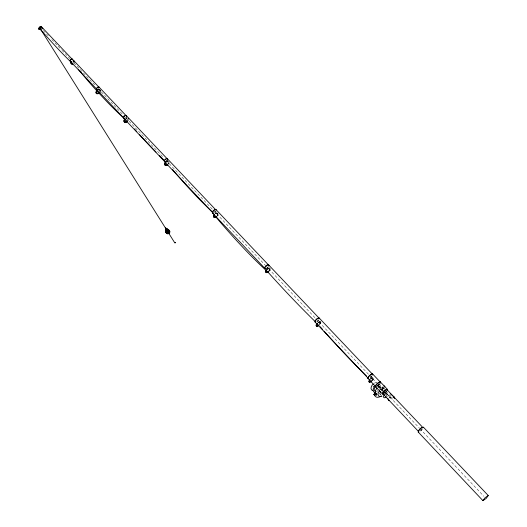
<?xml version="1.0" encoding="UTF-8"?>
<svg xmlns="http://www.w3.org/2000/svg" width="527" height="527" viewBox="0 0 527 527"><rect width="100%" height="100%" fill="white"/><g stroke="black" fill="none" stroke-linecap="round" stroke-linejoin="round"><path stroke-width="0.4" stroke-dasharray="2.63 1.98" d="M99.919 90.987L99.926 90.532A2.016 1.397 -47.9 0 0 99.241 89.643L98.832 89.57M100.163 91.217L100.17 90.763A2.016 1.397 -47.9 0 0 99.484 89.873L98.608 89.86M100.268 90.354L100.11 91.474M389.657 394.73L389.394 397.127L390.066 398.452L390.415 395.25M217.809 214.627L217.855 214.173A2.187 1.232 -47.1 0 0 217.269 213.376L215.925 213.692A2.47 1.397 -47.1 0 0 215.438 214.028M218.204 213.969L217.598 215.681A2.931 1.653 -47.1 0 1 217.15 216.254M270.358 268.981L269.672 270.7A3.037 1.541 -46.9 0 1 269.205 271.286M100.347 91.705L100.512 90.585A2.398 1.66 -47.9 0 0 100.367 90.124M128.127 119.669L127.732 120.65M168.633 162.474L168.212 163.462A2.391 1.482 -47.4 0 1 167.85 163.93M168.897 162.724L168.475 163.713A2.391 1.482 -47.4 0 1 168.113 164.18M169.239 162.619L168.732 163.792M377.793 387.45L378.735 386.864A4.499 2.826 -48.5 0 1 381.989 386.976L382.365 387.556M127.751 120.499L128.054 119.912M128.002 120.736L128.298 120.156M168.792 162.948L168.041 164.095M217.071 215.352L217.579 213.909A2.18 1.232 -47.1 0 0 217.499 213.534M217.328 215.418L217.664 214.818M217.348 215.622L217.934 213.705A2.595 1.462 -47.1 0 0 217.835 213.257M269.429 270.647L270.061 268.698A2.681 1.364 -46.9 0 0 269.995 268.263M319.599 323.894L320.232 322.445A2.332 1.054 -46.7 0 0 319.751 321.747L318.427 322.201A2.635 1.192 -46.7 0 0 317.926 322.583M319.349 324.527L320.594 322.208A2.767 1.252 -46.7 0 0 320.35 321.51L320.66 321.813M373.617 386.159L373.083 386.805L373.538 386.107M422.16 429.321L420.144 431.145M370.685 379.348L372.984 377.931A2.411 0.949 -46.6 0 1 373.412 378.577L372.708 380.02A2.727 1.074 -46.6 0 1 372.273 380.534M371.522 380.889L373.445 377.997A2.859 1.126 -46.6 0 0 372.945 377.233L371.39 377.866A3.234 1.271 -46.6 0 0 370.204 378.913M384.572 388.129L383.761 388.807L382.385 387.595L381.989 386.976L382.852 386.251M382.332 387.641L383.195 386.923L384.111 387.727M384.229 387.457L383.36 388.182L383.761 388.807M386.739 391.021L385 392.477L387.391 397.147M385.863 392.483L386.732 391.759L387.424 392.365L386.554 393.089L385.863 392.483L390.757 399.064L392.951 398.939M378.538 387.859L378.781 387.707A3.379 2.128 -48.5 0 1 381.364 390.336M380.534 389.881L381.476 389.288A4.512 2.826 -48.5 0 1 384.736 389.394L381.989 386.976M381.429 390.988L381.561 390.902A2.371 1.489 -48.5 0 1 382.543 390.652M374.249 383.294L374.638 383.05A4.736 2.997 -48.5 0 1 376.594 382.569M215.648 213.422L217.506 213.02M216.492 213.119L215.912 213.395A2.931 1.653 -47.1 0 0 215.339 213.797M166.684 161.433L167.5 161.13M125.841 118.002L126.414 117.771M125.874 118.311L126.664 118.015M126.124 118.549L127.066 118.285M269.257 268.085L268.131 268.539A3.037 1.541 -46.9 0 0 266.998 269.495M216.762 212.724L215.635 213.125A2.931 1.653 -47.1 0 0 215.062 213.527M167.784 160.775L166.657 161.13A2.839 1.759 -47.4 0 0 166.091 161.512M167.171 161.222L168.047 161.031M126.361 118.114L127.211 117.929M98.417 89.287L99.451 89.3M98.654 89.518L99.695 89.531A2.398 1.66 -47.9 0 1 100.09 89.761L99.853 89.531A2.391 1.66 -47.9 0 1 100.13 89.886M320.014 321.378L318.446 321.918A3.129 1.416 -46.7 0 0 317.287 322.913M320.324 321.674L318.756 322.214A3.129 1.416 -46.7 0 0 318.156 322.669M392.279 397.615L390.079 397.74L386.554 393.089M269.422 267.802L267.835 268.256A3.037 1.541 -46.9 0 0 266.702 269.211M216.59 213.086L216.992 213.106A2.18 1.232 -47.1 0 1 217.302 213.264M167.632 161.137L168.034 161.176M126.823 118.048L127.231 118.107M377.549 385.514L380.25 387.029M378.076 383.182L380.119 384.973M378.498 385.382L381.225 387.793M377.806 386.12L382.668 390.415M384.308 391.864L386.732 394.005M376.41 391.186L377.615 392.266M43.333 30.586L49.551 37.16M51.817 39.551L61.428 49.716M61.995 50.315L69.913 58.688M73.872 62.871L95.927 86.184M98.193 88.576L123.641 115.479M125.9 117.87L163.792 157.929M166.058 160.32L213 209.937M213.56 210.536L265.028 264.943M265.595 265.536L315.363 318.15M315.93 318.749L369.091 374.941M369.658 375.54L376.443 382.714M377.009 383.313L383.228 389.888M383.794 390.487L419.426 428.148M419.993 428.747L483.898 496.302M381.436 389.407L383.162 392.773M384.651 392.536L386.363 395.869M382.108 388.182L383.491 390.882M422.542 428.609A2.951 0.771 -43.3 0 1 420.546 430.704M386.41 391.383A2.892 0.87 -43.3 0 1 384.282 393.32M386.732 391.251A3.406 1.028 -43.3 0 1 384.908 393.083M380.204 383.313A3.386 1.047 -43.3 0 1 376.693 386.561M380.217 383.162A3.248 1.008 -43.3 0 1 376.95 386.37M372.22 375.652A3.234 1.028 -43.3 0 1 369.315 378.281M372.108 375.652A2.978 0.949 -43.3 0 1 369.44 378.096M318.651 320.192A2.885 1.094 -43.4 0 1 316.457 322.004M318.96 319.639A2.727 1.034 -43.4 0 1 316.042 322.076M268.184 266.912A2.642 1.153 -43.4 0 1 266.168 268.566M268.118 266.906A2.516 1.1 -43.4 0 1 266.194 268.487M216.077 211.123A2.431 1.212 -43.4 0 1 214.911 212.526M215.984 210.813A2.095 1.041 -43.4 0 1 214.772 212.414M167.191 160.577A2.029 1.126 -43.5 0 1 166.46 161.321M167.349 160.162A1.891 1.047 -43.5 0 1 166.031 161.506M126.197 117.33A1.831 1.107 -43.5 0 1 125.894 117.692M126.098 117.304A1.68 1.008 -43.5 0 1 125.821 117.633M98.753 89.017A1.647 1.041 -43.6 0 1 98.075 89.518M98.707 88.931A1.502 0.955 -43.6 0 1 98.094 89.399M73.905 62.489A1.594 1.047 -47.4 0 1 73.721 62.845M74.129 62.496A1.891 1.245 -47.4 0 1 73.918 62.911M166.466 162.006A2.391 1.476 -47.4 0 1 166.947 161.684L168.297 161.433A2.115 1.311 -47.4 0 1 168.62 161.605L168.357 161.348A2.115 1.311 -47.4 0 1 168.666 162.02M266.879 269.356A2.556 1.298 -46.9 0 1 267.835 268.546L269.172 268.164A2.26 1.146 -46.9 0 1 269.705 268.915L269.132 270.364A2.556 1.298 -46.9 0 1 268.737 270.858M267.169 269.64A2.556 1.298 -46.9 0 1 268.124 268.836L269.462 268.447A2.26 1.146 -46.9 0 1 270.002 269.205L269.383 270.417A3.037 1.541 -46.9 0 1 268.915 270.997M269.719 268.085A2.681 1.364 -46.9 0 1 270.068 268.243M318.236 322.886A2.642 1.192 -46.7 0 1 318.736 322.504L320.06 322.043A2.332 1.054 -46.7 0 1 320.541 322.748L319.909 324.197A2.642 1.192 -46.7 0 1 319.494 324.698M320.324 321.674A2.767 1.252 -46.7 0 1 320.903 322.511L320.146 324.23A3.136 1.416 -46.7 0 1 319.652 324.83M371.463 380.692A2.727 1.074 -46.6 0 0 372.378 379.697L373.083 378.254A2.411 0.949 -46.6 0 0 372.661 377.609L371.351 378.142A2.727 1.074 -46.6 0 0 370.356 379.025M372.424 380.646A3.234 1.271 -46.6 0 0 372.932 380.033L373.775 378.32A2.859 1.126 -46.6 0 0 373.268 377.556L371.713 378.188A3.234 1.271 -46.6 0 0 370.534 379.236M384.17 392.589A1.159 0.896 -26 0 1 384.611 393.366M385.514 393.761A2.385 1.489 -48.5 0 1 386.535 396.317M385.23 391.785A4.512 2.826 -48.5 0 1 384.908 392.786M382.398 387.608A4.499 2.826 -48.5 0 1 381.627 391.357M376.594 385.869A2.358 1.489 -48.5 0 1 378.076 387.378M377.444 384.954A3.373 2.128 -48.5 0 1 378.636 387.925M376.733 385.896A3.373 2.128 -48.5 0 1 379.315 388.524M377.727 390.547A3.373 2.128 -48.5 0 1 377.022 390.988M378.689 384.717A4.736 2.997 -48.5 0 1 378.274 386.759M378.636 384.367A4.75 2.991 -48.5 0 1 379.743 389.605M380.672 389.67A1.166 0.896 -26.1 0 0 382.194 388.399A1.166 0.896 -26.1 0 0 380.395 388.122A1.166 0.896 -26.1 0 0 380.672 389.67"/><path stroke-width="0.79" d="M40.006 27.325L40.342 27.173M96.289 91.929L96.184 92.792A2.398 1.66 -47.9 0 0 97.001 93.839L98.608 93.628A2.707 1.877 -47.9 0 0 100.058 92.284M124.24 120.452L124.128 121.329A2.437 1.621 -47.7 0 0 124.919 122.363L126.526 122.112A2.76 1.831 -47.7 0 0 127.58 121.282M423.339 427.614C422.226 426.159 418.128 430.157 418.174 432.002L482.93 500.65L486.243 498.371L488.259 495.545L423.286 427.061M96.184 92.251L96.658 90.954A2.279 1.581 -47.9 0 1 97.423 90.11M124.141 120.788L124.629 119.471M165.135 163.133L164.865 164.523A2.51 1.555 -47.4 0 0 165.623 165.518L167.224 165.214A2.839 1.759 -47.4 0 0 167.79 164.832M213.804 216.063L214.351 214.878M265.931 271.28L266.524 270.087M316.457 325.021L317.102 323.822M369.572 380.072L369.216 380.995A2.411 0.949 -46.6 0 0 369.651 381.634L370.955 381.093M369.605 380.474L369.183 381.568A2.859 1.126 -46.6 0 0 369.69 382.325L371.245 381.693M369.901 380.389L369.546 381.311A2.411 0.949 -46.6 0 0 369.974 381.95L371.285 381.416M96.342 91.672L96.632 91.092A2.707 1.877 -47.9 0 1 97.535 90.091M124.313 120.209L124.609 119.622A2.76 1.831 -47.7 0 1 125.031 119.076M165.083 163.403L165.406 162.632M214.074 214.608L213.475 216.327A2.595 1.462 -47.1 0 0 214.179 217.269L216.037 216.867A2.47 1.397 -47.1 0 0 216.518 216.525M214.331 214.673L213.751 216.597A2.595 1.462 -47.1 0 0 214.449 217.539L216.05 217.164A2.931 1.653 -47.1 0 0 216.623 216.755M214.608 214.937L214.1 216.386A2.187 1.232 -47.1 0 0 214.693 217.183L215.088 217.203M266.234 269.798L265.555 271.524A2.681 1.364 -46.9 0 0 266.201 272.413L267.782 271.952A166.038 32.107 52.7 0 1 216.05 217.164M266.478 269.85L265.845 271.807A2.681 1.364 -46.9 0 0 266.491 272.696L268.078 272.235A3.037 1.541 -46.9 0 0 268.658 271.807M266.774 270.134L266.201 271.583A2.26 1.146 -46.9 0 0 266.741 272.334L268.078 271.945A2.556 1.298 -46.9 0 0 268.572 271.583M316.793 323.519L316.042 325.238A2.767 1.252 -46.7 0 0 316.622 326.068L318.196 325.521M317.037 323.552L316.352 325.541A2.767 1.252 -46.7 0 0 316.931 326.371L318.506 325.824A3.136 1.416 -46.7 0 0 319.092 325.37M317.346 323.848L316.707 325.297A2.332 1.054 -46.7 0 0 317.201 325.996L318.525 325.541M369.69 379.532L368.854 381.252A2.859 1.126 -46.6 0 0 369.368 382.009L370.922 381.37M175.366 242.354L175.201 242.598C175.669 241.741 175.287 243.56 174.753 242.828L168.693 233.178A2.154 1.7 -22.2 0 1 166.222 232.927L165.366 227.875L40.322 28.781M376.93 388.234L375.659 390.158L375.441 392.911M379.671 390.665C377.997 392.088 376.91 396.218 379.993 396.548A4.512 2.826 -48.5 0 0 381.838 396.073M380.613 391.627L379.736 393.662L380.777 394.716M99.412 92.587L98.365 93.398M375.336 385.79C373.221 387.161 371.575 392.009 375.125 392.516M375.817 386.535C374.348 387.497 373.096 390.85 375.54 391.317M384.4 394.374L383.175 396.726L384.216 397.78A2.385 1.489 -48.5 0 0 386.146 396.805M373.3 383.985C371.285 385.342 369.559 389.934 372.885 390.659M374.829 393.886L374.48 393.221L375.349 392.496L377.003 394.427L376.192 395.105L375.283 394.295M373.906 394.334L374.776 393.61L375.461 394.216L374.743 395.243L373.906 394.334L374.743 395.243M374.592 394.94L375.461 394.216M376.192 395.105L375.843 394.44L376.713 393.715M393.959 397.463L394.124 397.022L390.217 393.61M166.967 164.958L167.527 164.582M126.276 121.875L126.829 121.513M267.788 271.662L266.451 272.051A2.26 1.146 -46.9 0 1 265.911 271.3M215.194 217.17L215.774 216.893M166.387 165.208L167.197 164.911A2.391 1.482 -47.4 0 0 167.678 164.589M125.703 122.106L126.493 121.809A2.325 1.541 -47.7 0 0 127.382 121.111M418.919 431.89L418.174 432.002M166.716 165.122L165.359 165.267A2.51 1.555 -47.4 0 1 164.608 164.272L165.142 162.553A2.839 1.759 -47.4 0 1 165.577 162M126.012 122L124.675 122.119A2.437 1.621 -47.7 0 1 123.878 121.091L124.365 119.385A2.76 1.831 -47.7 0 1 124.78 118.838M98.088 93.51L97.212 93.503A2.016 1.397 -47.9 0 1 96.52 92.614L96.902 91.184A2.279 1.581 -47.9 0 1 97.666 90.341M488.259 495.545L484.945 497.824L482.93 500.65M166.255 165.208L165.853 165.168A2.115 1.311 -47.4 0 1 165.214 164.332L165.669 162.889A2.391 1.476 -47.4 0 1 166.031 162.415M125.551 122.073L125.143 122.014A2.055 1.364 -47.7 0 1 124.471 121.151L124.879 119.715A2.325 1.541 -47.7 0 1 125.228 119.254M167.474 229.541L165.366 227.875L165.86 232.275L166.4 233.184A2.148 1.686 -46.8 0 0 168.693 233.178L169.042 233.375L165.366 227.875L166.222 232.242M393.662 397.345L394.749 398.3L394.124 397.022M374.48 393.221L375.843 394.44M169.424 230.622L165.366 227.875L166.038 232.526C167.322 233.316 169.496 231.959 169.246 230.444L165.366 227.875L166.69 233.362A2.148 1.561 -68.6 0 0 168.693 233.178A2.154 0.698 42.6 0 0 169.22 232.486L165.366 227.875L165.768 229.891M380.474 382.049L387.437 389.387M372.635 373.999L380.303 382.082M319.257 318.077L372.437 374.163M268.592 264.883L319.131 318.183A2.727 1.034 -43.4 0 1 319.322 318.723M387.082 389.763L422.351 426.956M216.044 209.634L268.507 264.969M167.415 158.805L215.839 209.904A2.095 1.041 -43.4 0 0 213.969 210.359M126.335 115.663L167.316 158.904M99.109 87.159L126.223 115.775A1.68 1.008 -43.5 0 1 126.454 116.269M72.39 59.162L98.99 87.245M42.516 27.878L72.285 59.307A1.298 0.863 -43.6 0 0 70.519 59.933A1.298 0.863 -43.6 0 0 70.928 61.33M70.374 61.316L96.935 89.432M96.816 89.518L123.885 118.173M123.773 118.285L164.674 161.598M164.576 161.697L212.901 212.875M212.697 213.145L265.022 268.579A2.516 1.1 -43.4 0 0 265.325 268.671M382.806 393.643L417.997 430.928M315.205 322.162L368.235 378.353M368.037 378.518L375.679 386.62A3.248 1.008 -43.3 0 0 375.975 386.693M375.507 386.653L382.45 394.012M168.139 230.115L169.068 230.194L169.674 231.057A2.154 1.7 -22.2 0 1 168.95 233A2.154 1.594 0.1 0 0 169.74 231.373L165.366 227.875L167.059 233.441A2.148 1.324 -85.5 0 0 168.693 233.178L168.752 233.533L165.366 227.875L169.213 230.628A2.148 1.561 -68.6 0 1 169.332 231.169M166.242 231.649L166.038 231.234L166.163 232.605A2.154 1.594 0.1 0 0 166.861 233.079M168.838 230.543L165.366 227.875L165.84 229.377M169.391 230.569L169.496 230.8A2.148 1.686 -46.8 0 1 169.424 232.176M387.72 398.531L388.933 400.586L388.406 399.137M418.524 431.27A2.951 0.771 -43.3 0 1 420.335 428.846A2.951 0.771 -43.3 0 1 422.733 427.437M383.327 393.755A2.892 0.87 -43.3 0 1 383.208 392.365A2.892 0.87 -43.3 0 1 385.962 389.875A2.892 0.87 -43.3 0 1 387.022 390.402M383.63 393.906A3.406 1.028 -43.3 0 1 382.727 392.76A3.406 1.028 -43.3 0 1 386.258 389.486A3.406 1.028 -43.3 0 1 387.147 390.645M376.166 386.759A3.386 1.047 -43.3 0 1 375.896 385.197A3.386 1.047 -43.3 0 1 379.091 382.233A3.386 1.047 -43.3 0 1 380.461 382.773M375.54 386.396A3.248 1.008 -43.3 0 1 378.103 382.938A3.248 1.008 -43.3 0 1 380.408 382.681M368.775 378.518A3.234 1.028 -43.3 0 1 368.202 377.246A3.234 1.028 -43.3 0 1 371.16 374.341A3.234 1.028 -43.3 0 1 372.754 374.605M368.525 378.412A2.978 0.949 -43.3 0 1 368.096 377.819M368.254 377.385A2.978 0.949 -43.3 0 1 370.659 374.763A2.978 0.949 -43.3 0 1 372.582 374.368M315.515 322.254A2.885 1.094 -43.4 0 1 316.569 319.237A2.885 1.094 -43.4 0 1 319.448 318.664M315.33 322.056A2.727 1.034 -43.4 0 1 315.857 320.08A2.727 1.034 -43.4 0 1 318.42 318.163M265.252 268.763A2.642 1.153 -43.4 0 1 265.094 266.978A2.642 1.153 -43.4 0 1 267.696 264.85A2.642 1.153 -43.4 0 1 268.75 265.904M264.837 268.355A2.516 1.1 -43.4 0 1 266.82 265.331A2.516 1.1 -43.4 0 1 268.658 265.937M213.903 213.125A2.431 1.212 -43.4 0 1 212.421 212.421A2.431 1.212 -43.4 0 1 214.16 210.003A2.431 1.212 -43.4 0 1 216.248 209.878M213.158 212.994A2.095 1.041 -43.4 0 1 212.737 212.651M212.75 211.973A2.095 1.041 -43.4 0 1 213.554 210.721M165.195 161.861A2.029 1.126 -43.5 0 1 164.417 160.623A2.029 1.126 -43.5 0 1 166.242 158.765A2.029 1.126 -43.5 0 1 167.652 159.365M165.254 161.749A1.891 1.047 -43.5 0 1 164.523 160.597A1.891 1.047 -43.5 0 1 166.229 158.864A1.891 1.047 -43.5 0 1 167.54 159.424M124.747 118.41A1.831 1.107 -43.5 0 1 123.529 117.514A1.831 1.107 -43.5 0 1 125.097 115.63A1.831 1.107 -43.5 0 1 126.585 116.203M124.774 118.285A1.68 1.008 -43.5 0 1 123.799 117.001A1.68 1.008 -43.5 0 1 125.986 115.644M97.363 89.695A1.647 1.041 -43.6 0 1 96.619 88.569A1.647 1.041 -43.6 0 1 98.094 87.054A1.647 1.041 -43.6 0 1 99.346 87.66M96.698 88.984A1.502 0.955 -43.6 0 1 97.824 87.271A1.502 0.955 -43.6 0 1 99.228 87.686M97.166 89.544A1.502 0.955 -43.6 0 1 96.777 89.234M71.211 61.435A1.476 0.982 -43.6 0 1 70.131 60.559A1.476 0.982 -43.6 0 1 71.553 59.044A1.476 0.982 -43.6 0 1 72.634 59.913M41.481 29.855A1.265 0.883 -43.7 0 1 40.559 28.932A1.265 0.883 -43.7 0 1 41.969 27.707A1.265 0.883 -43.7 0 1 42.647 28.847M40.869 28.465A1.844 0.738 -44.8 0 1 38.893 29.064A1.844 0.738 -44.8 0 1 40.704 26.772A1.844 0.738 -44.8 0 1 41.435 27.747M73.681 60.908A1.891 1.245 -47.4 0 1 74.248 62.074M72.858 63.892A1.891 1.245 -47.4 0 1 71.31 63.754A1.891 1.245 -47.4 0 1 71.468 62.034M73.121 60.651A1.891 1.245 -47.4 0 1 74.037 61.876M71.56 61.448A1.891 1.245 -47.4 0 0 71.013 63.418A1.891 1.245 -47.4 0 0 72.654 63.695A198.883 31.284 55 0 1 40.144 29.064M72.831 63.668A1.594 1.047 -47.4 0 1 71.455 63.431A1.594 1.047 -47.4 0 1 71.909 61.778M73.523 61.158A1.594 1.047 -47.4 0 1 73.767 61.297M72.627 63.471A1.594 1.047 -47.4 0 1 71.323 63.359A1.594 1.047 -47.4 0 1 71.455 61.909M73.556 61.099A1.594 1.047 -47.4 0 1 73.721 61.323M99.55 91.961A2.279 1.581 -47.9 0 1 98.325 93.095L96.975 93.272A2.016 1.397 -47.9 0 1 96.283 92.383M99.787 92.192A2.279 1.581 -47.9 0 1 98.562 93.325L96.764 93.608A2.398 1.66 -47.9 0 1 95.94 92.554L96.388 90.855A2.707 1.877 -47.9 0 1 97.297 89.86M126.263 120.136A113.904 22.22 53.1 0 1 125.176 119.201M124.629 118.727A113.904 22.22 53.1 0 1 98.918 93.048A123.259 14.644 55.3 0 1 78.49 69.459M124.22 120.907A2.055 1.364 -47.7 0 0 124.892 121.777L126.243 121.566A2.325 1.541 -47.7 0 0 127.132 120.867M128.357 118.575A2.437 1.621 -47.7 0 1 128.483 119.036M164.951 164.075A2.115 1.311 -47.4 0 0 165.59 164.918L166.94 164.661A2.391 1.482 -47.4 0 0 167.415 164.338M165.406 162.81A2.839 1.752 -47.4 0 1 165.84 162.25M213.824 216.116A2.187 1.232 -47.1 0 0 214.417 216.913L215.76 216.597A2.47 1.397 -47.1 0 0 216.248 216.261M314.685 321.095A217.434 36.192 50.3 0 1 268.078 272.235M318.71 324.856A2.642 1.192 -46.7 0 1 318.216 325.238L316.892 325.699A2.332 1.054 -46.7 0 1 316.398 325.001M366.608 376.133A219.127 47.713 51.1 0 1 324.118 331.173M322.662 329.52A219.127 47.713 51.1 0 1 320.238 326.74M381.284 395.935A6.502 4.084 -48.5 0 1 374.598 394.875M212.697 212.249A137.6 25.026 53.3 0 1 172.349 169.279M163.713 159.852A275.213 51.02 54.8 0 1 159.319 155.465M155.999 152.079A275.213 51.02 54.8 0 1 139.306 134.392M136.829 131.671A275.213 51.02 54.8 0 1 134.345 128.924M40.539 28.148A1.555 0.619 -44.8 0 1 38.879 28.656A1.555 0.619 -44.8 0 1 40.401 26.725A1.555 0.619 -44.8 0 1 41.02 27.542M41.258 27.786A1.555 0.619 -44.8 0 0 40.829 26.877A1.555 0.619 -44.8 0 0 39.163 28.583A1.555 0.619 -44.8 0 0 40.171 28.893L40.48 28.669A1.555 0.619 -44.8 0 0 40.777 28.392M40.632 28.227A1.844 0.738 -44.8 0 1 38.655 28.82A1.844 0.738 -44.8 0 1 40.467 26.534A1.844 0.738 -44.8 0 1 41.198 27.503M168.95 233.112A2.154 1.383 17.9 0 0 169.681 231.735L165.366 227.875L167.487 233.421A2.148 1.001 81.4 0 0 168.693 233.178A2.154 1.594 0.1 0 1 167.151 233.178M168.693 233.178A2.148 0.606 70.8 0 1 167.955 233.309L165.366 227.875L169.503 232.117A2.154 1.08 31.5 0 1 168.923 233.171M166.914 232.782A2.154 1.383 17.8 0 1 166.651 232.624M168.936 230.806A2.148 1.324 -85.5 0 1 169.002 231.096M169.035 232.664A2.148 1.561 -68.6 0 1 168.877 232.934A2.148 1.686 -46.8 0 0 169.121 232.717M384.703 386.515L384.018 385.916L384.855 386.818L384.703 386.515"/></g></svg>
